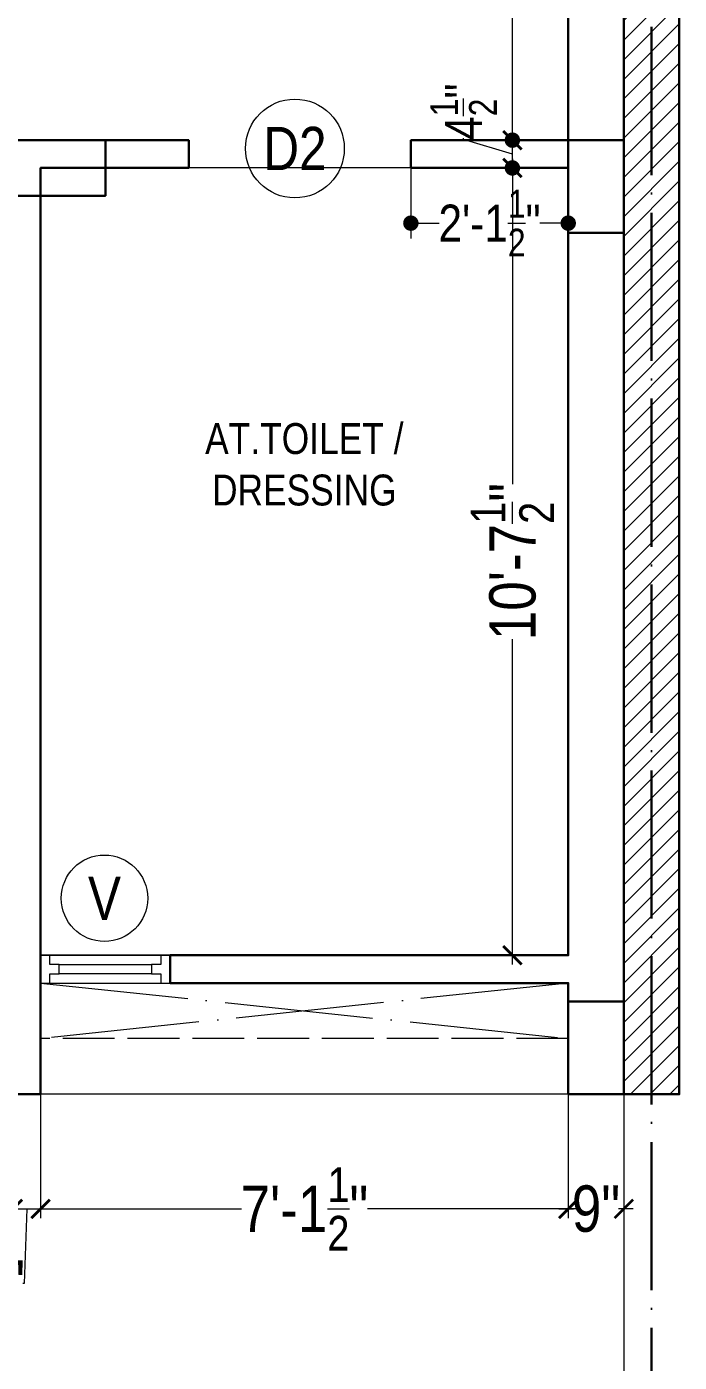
# Model space of a CAD drawing. Header units: millimetres. Extents: x 56222 to 3066687, y -650199 to -121287.
# Drawn here: x 152276.5 to 152382.2, y -173451 to -173234.7 of the extents above; entities that cross this region are included whole.
import ezdxf

# ---------------------------------------------------------------- set-up
doc = ezdxf.new("R2010")
doc.units = ezdxf.units.MM
doc.header["$MEASUREMENT"] = 0
doc.header["$PDMODE"] = 35
doc.linetypes.add('ACAD_ISO02W100', pattern=[15, 12, -3])
doc.linetypes.add('ACAD_ISO04W100', pattern=[30, 24, -3, 0, -3])
doc.layers.get('Defpoints').update_dxf_attribs({"color": 220})
for name, color, linetype, lineweight in [('COLUMN', 1, 'Continuous', 30), ('GROUND FLOOR', 7, 'Continuous', 9), ('GROUND FLOOR  ( DIM )', 7, 'Continuous', 9), ('GROUND FLOOR  ( HATCH )', 251, 'Continuous', 9), ('GROUND FLOOR  ( PLINE )', 251, 'Continuous', 30), ('GROUND FLOOR ( DW_RAIL )', 7, 'Continuous', 9), ('X_PLOT', 1, 'Continuous', 9)]:
    doc.layers.add(name, color=color, linetype=linetype, lineweight=lineweight)
doc.layers.add('GROUND FLOOR  ( Text )', color=251, linetype='Continuous')
doc.styles.add('Cn BT~6', font='swissc.ttf', dxfattribs={"height": 6})
doc.styles.add("Cn_BT_0'-0", font='swissc.ttf')
doc.styles.add('Cn_BT_7', font='swissc.ttf', dxfattribs={"height": 7})
doc.styles.add('Cn_BT_7½', font='swissc.ttf', dxfattribs={"height": 7.5})
doc.dimstyles.new('Cn BT~6', dxfattribs={"dimtxt": 0.18, "dimasz": 2.5, "dimexe": 2.5, "dimexo": 0, "dimgap": 0.09, "dimtad": 0, "dimdec": 3, "dimzin": 3, "dimdsep": 46, "dimlunit": 4, "dimtxsty": 'Cn BT~6', "dimblk": 'DOT', "dimcen": 0.09, "dimdle": 2, "dimclrd": 250, "dimclre": 250, "dimclrt": 5, "dimadec": 0, "dimazin": 0, "dimtfac": 0.75, "dimtdec": 3, "dimtofl": 0, "dimtmove": 0, "dimatfit": 3, "dimfxl": 1, "dimtolj": 1, "dimtzin": 0, "dimlwd": 15, "dimlwe": 15, "dimarcsym": 0})
doc.dimstyles.new('Cn_BT_7½', dxfattribs={"dimtxt": 9, "dimasz": 3, "dimexe": 1.5, "dimexo": 0, "dimgap": 0.09, "dimtad": 0, "dimdec": 3, "dimzin": 3, "dimdsep": 46, "dimlunit": 4, "dimtxsty": 'Cn_BT_7½', "dimblk": 'ARCHTICK', "dimcen": 0.09, "dimdle": 1.5, "dimclrd": 251, "dimclre": 251, "dimclrt": 14, "dimadec": 0, "dimazin": 0, "dimtfac": 0.75, "dimtdec": 3, "dimtofl": 0, "dimtmove": 0, "dimatfit": 3, "dimfxl": 0, "dimtolj": 1, "dimtzin": 0, "dimlwd": 15, "dimlwe": 15, "dimarcsym": 0})

# ---------------------------------------------------------------- blocks, each defined once
blk = doc.blocks.new('_ArchTick')
at = {"color": 0, "linetype": 'ByBlock', "const_width": 0.15}
blk.add_lwpolyline([(-0.5, -0.5), (0.5, 0.5)], dxfattribs=at)
blk = doc.blocks.new('*D213')
at = {"layer": 'Defpoints', "color": 0, "lineweight": 0, "transparency": 16777216}
for p in [(152364.21, -173124.1), (152355.16, -173253.1), (152364.21, -173253.1)]:
    blk.add_point(p, dxfattribs=at)
at = {"layer": 'GROUND FLOOR  ( DIM )', "color": 251, "lineweight": 15, "transparency": 16777216}
for p, q in [((152355.16, -173122.6), (152355.16, -173177.74)), ((152364.21, -173124.1), (152353.66, -173124.1)), ((152355.16, -173254.6), (152355.16, -173199.47)), ((152364.21, -173253.1), (152353.66, -173253.1))]:
    blk.add_line(p, q, dxfattribs=at)
at = {"layer": 'GROUND FLOOR  ( DIM )', "color": 251, "lineweight": 15, "transparency": 16777216, "xscale": 3, "yscale": 3, "zscale": 3}
for p, rotation in [((152355.16, -173124.1), 90), ((152355.16, -173253.1), 270)]:
    blk.add_blockref('_ArchTick', p, dxfattribs=dict(at, rotation=rotation))
at = {"layer": 'GROUND FLOOR  ( DIM )', "color": 14, "transparency": 16777216, "insert": (152355.16, -173188.6), "char_height": 7.5, "attachment_point": 5, "rotation": 90, "style": 'Cn_BT_7½'}
blk.add_mtext('\\A1;10\'-9"', dxfattribs=at)
blk = doc.blocks.new('*D212')
at = {"layer": 'Defpoints', "color": 0, "lineweight": 0, "transparency": 16777216}
for p in [(152364.21, -173257.6), (152355.16, -173385.1), (152364.21, -173385.1)]:
    blk.add_point(p, dxfattribs=at)
at = {"layer": 'GROUND FLOOR  ( DIM )', "color": 251, "lineweight": 15, "transparency": 16777216}
for p, q in [((152364.21, -173257.6), (152353.66, -173257.6)), ((152355.16, -173256.1), (152355.16, -173308.82)), ((152355.16, -173386.6), (152355.16, -173333.89)), ((152364.21, -173385.1), (152353.66, -173385.1))]:
    blk.add_line(p, q, dxfattribs=at)
at = {"layer": 'GROUND FLOOR  ( DIM )', "color": 251, "lineweight": 15, "transparency": 16777216, "xscale": 3, "yscale": 3, "zscale": 3}
for p, rotation in [((152355.16, -173257.6), 90), ((152355.16, -173385.1), 270)]:
    blk.add_blockref('_ArchTick', p, dxfattribs=dict(at, rotation=rotation))
at = {"layer": 'GROUND FLOOR  ( DIM )', "color": 14, "transparency": 16777216, "insert": (152355.16, -173321.35), "char_height": 7.5, "attachment_point": 5, "rotation": 90, "style": 'Cn_BT_7½'}
blk.add_mtext('\\A1;10\'-7{\\H0.75x;\\S1/2;}"', dxfattribs=at)
blk = doc.blocks.new('*D193')
at = {"layer": 'Defpoints', "color": 0, "lineweight": 0, "transparency": 16777216}
for p in [(152274.21, -173407.6), (152278.71, -173407.6), (152278.71, -173426.18)]:
    blk.add_point(p, dxfattribs=at)
at = {"layer": 'GROUND FLOOR  ( DIM )', "color": 251, "lineweight": 15, "transparency": 16777216}
for p, q in [((152274.21, -173407.6), (152274.21, -173427.68)), ((152278.71, -173407.6), (152278.71, -173427.68)), ((152272.71, -173426.18), (152280.21, -173426.18)), ((152276.46, -173426.18), (152276.03, -173438.28)), ((152276.03, -173438.28), (152275.85, -173438.28))]:
    blk.add_line(p, q, dxfattribs=at)
at = {"layer": 'GROUND FLOOR  ( DIM )', "color": 251, "lineweight": 15, "transparency": 16777216, "xscale": 3, "yscale": 3, "zscale": 3, "rotation": 180}
blk.add_blockref('_ArchTick', (152274.21, -173426.18), dxfattribs=at)
at = {"layer": 'GROUND FLOOR  ( DIM )', "color": 251, "lineweight": 15, "transparency": 16777216, "xscale": 3, "yscale": 3, "zscale": 3}
blk.add_blockref('_ArchTick', (152278.71, -173426.18), dxfattribs=at)
at = {"layer": 'GROUND FLOOR  ( DIM )', "color": 14, "transparency": 16777216, "insert": (152270.48, -173438.28), "char_height": 7.5, "attachment_point": 5, "style": 'Cn_BT_7½'}
blk.add_mtext('\\A1;4{\\H0.75x;\\S1/2;}"', dxfattribs=at)
blk = doc.blocks.new('*D192')
at = {"layer": 'Defpoints', "color": 0, "lineweight": 0, "transparency": 16777216}
for p in [(152278.71, -173407.6), (152364.21, -173407.6), (152364.21, -173426.18)]:
    blk.add_point(p, dxfattribs=at)
at = {"layer": 'GROUND FLOOR  ( DIM )', "color": 251, "lineweight": 15, "transparency": 16777216}
for p, q in [((152278.71, -173407.6), (152278.71, -173427.68)), ((152364.21, -173407.6), (152364.21, -173427.68)), ((152277.21, -173426.18), (152311.26, -173426.18)), ((152365.71, -173426.18), (152331.66, -173426.18))]:
    blk.add_line(p, q, dxfattribs=at)
at = {"layer": 'GROUND FLOOR  ( DIM )', "color": 251, "lineweight": 15, "transparency": 16777216, "xscale": 3, "yscale": 3, "zscale": 3, "rotation": 180}
blk.add_blockref('_ArchTick', (152278.71, -173426.18), dxfattribs=at)
at = {"layer": 'GROUND FLOOR  ( DIM )', "color": 251, "lineweight": 15, "transparency": 16777216, "xscale": 3, "yscale": 3, "zscale": 3}
blk.add_blockref('_ArchTick', (152364.21, -173426.18), dxfattribs=at)
at = {"layer": 'GROUND FLOOR  ( DIM )', "color": 14, "transparency": 16777216, "insert": (152321.46, -173426.18), "char_height": 7.5, "attachment_point": 5, "style": 'Cn_BT_7½'}
blk.add_mtext('\\A1;7\'-1{\\H0.75x;\\S1/2;}"', dxfattribs=at)
blk = doc.blocks.new('*D191')
at = {"layer": 'Defpoints', "color": 0, "lineweight": 0, "transparency": 16777216}
for p in [(152364.21, -173407.6), (152373.21, -173407.6), (152373.21, -173426.18)]:
    blk.add_point(p, dxfattribs=at)
at = {"layer": 'GROUND FLOOR  ( DIM )', "color": 251, "lineweight": 15, "transparency": 16777216}
for p, q in [((152364.21, -173407.6), (152364.21, -173427.68)), ((152373.21, -173407.6), (152373.21, -173427.68)), ((152362.71, -173426.18), (152365.05, -173426.18)), ((152374.71, -173426.18), (152372.36, -173426.18))]:
    blk.add_line(p, q, dxfattribs=at)
at = {"layer": 'GROUND FLOOR  ( DIM )', "color": 251, "lineweight": 15, "transparency": 16777216, "xscale": 3, "yscale": 3, "zscale": 3, "rotation": 180}
blk.add_blockref('_ArchTick', (152364.21, -173426.18), dxfattribs=at)
at = {"layer": 'GROUND FLOOR  ( DIM )', "color": 251, "lineweight": 15, "transparency": 16777216, "xscale": 3, "yscale": 3, "zscale": 3}
blk.add_blockref('_ArchTick', (152373.21, -173426.18), dxfattribs=at)
at = {"layer": 'GROUND FLOOR  ( DIM )', "color": 14, "transparency": 16777216, "insert": (152368.71, -173426.18), "char_height": 7.5, "attachment_point": 5, "style": 'Cn_BT_7½'}
blk.add_mtext('\\A1;9"', dxfattribs=at)
blk = doc.blocks.new('_Dot')
at = {"color": 0, "linetype": 'ByBlock', "lineweight": -2}
blk.add_line((-0.5, 0), (-1, 0), dxfattribs=at)
at = {"color": 0, "linetype": 'ByBlock', "const_width": 0.5}
blk.add_lwpolyline([(-0.25, 0, 1), (0.25, 0, 1)], format="xyb", close=True, dxfattribs=at)
blk = doc.blocks.new('*D187')
at = {"layer": 'Defpoints', "color": 0, "lineweight": 0, "transparency": 16777216}
for p in [(152355.16, -173253.1), (152364.21, -173253.1), (152364.21, -173257.6)]:
    blk.add_point(p, dxfattribs=at)
at = {"layer": 'GROUND FLOOR  ( DIM )', "color": 250, "lineweight": 15, "transparency": 16777216}
for p, q in [((152355.16, -173250.6), (152355.16, -173248.1)), ((152347.24, -173252.98), (152347.24, -173252.8)), ((152355.16, -173255.35), (152347.24, -173252.98)), ((152364.21, -173253.1), (152352.66, -173253.1)), ((152355.16, -173257.6), (152355.16, -173253.1)), ((152364.21, -173257.6), (152352.66, -173257.6)), ((152355.16, -173260.1), (152355.16, -173262.6))]:
    blk.add_line(p, q, dxfattribs=at)
at = {"layer": 'GROUND FLOOR  ( DIM )', "color": 250, "lineweight": 15, "transparency": 16777216, "xscale": 2.5, "yscale": 2.5, "zscale": 2.5}
for p, rotation in [((152355.16, -173253.1), 270), ((152355.16, -173257.6), 90)]:
    blk.add_blockref('_Dot', p, dxfattribs=dict(at, rotation=rotation))
at = {"layer": 'GROUND FLOOR  ( DIM )', "color": 5, "transparency": 16777216, "insert": (152347.24, -173248.49), "char_height": 6, "attachment_point": 5, "rotation": 90, "style": 'Cn BT~6'}
blk.add_mtext('\\A1;4{\\H0.75x;\\S1/2;}"', dxfattribs=at)
blk = doc.blocks.new('*D183')
at = {"layer": 'Defpoints', "color": 0, "lineweight": 0, "transparency": 16777216}
for p in [(152338.71, -173257.6), (152364.21, -173257.6), (152338.71, -173266.54)]:
    blk.add_point(p, dxfattribs=at)
at = {"layer": 'GROUND FLOOR  ( DIM )', "color": 250, "lineweight": 15, "transparency": 16777216}
for p, q in [((152338.71, -173257.6), (152338.71, -173269.04)), ((152364.21, -173257.6), (152364.21, -173269.04)), ((152341.21, -173266.54), (152343.29, -173266.54)), ((152361.71, -173266.54), (152359.62, -173266.54))]:
    blk.add_line(p, q, dxfattribs=at)
at = {"layer": 'GROUND FLOOR  ( DIM )', "color": 250, "lineweight": 15, "transparency": 16777216, "xscale": 2.5, "yscale": 2.5, "zscale": 2.5, "rotation": 180}
blk.add_blockref('_Dot', (152338.71, -173266.54), dxfattribs=at)
at = {"layer": 'GROUND FLOOR  ( DIM )', "color": 250, "lineweight": 15, "transparency": 16777216, "xscale": 2.5, "yscale": 2.5, "zscale": 2.5}
blk.add_blockref('_Dot', (152364.21, -173266.54), dxfattribs=at)
at = {"layer": 'GROUND FLOOR  ( DIM )', "color": 5, "transparency": 16777216, "insert": (152351.46, -173266.54), "char_height": 6, "attachment_point": 5, "style": 'Cn BT~6'}
blk.add_mtext('\\A1;2\'-1{\\H0.75x;\\S1/2;}"', dxfattribs=at)
blk = doc.blocks.new('*D170')
at = {"layer": 'Defpoints', "color": 0, "lineweight": 0, "transparency": 16777216}
for p in [(151972.71, -173407.61), (152373.21, -173407.61), (152373.21, -173455.9)]:
    blk.add_point(p, dxfattribs=at)
at = {"layer": 'GROUND FLOOR  ( DIM )', "color": 250, "lineweight": 15, "transparency": 16777216}
for p, q in [((151972.71, -173407.61), (151972.71, -173458.4)), ((152373.21, -173407.61), (152373.21, -173458.4)), ((151975.21, -173455.9), (152160.77, -173455.9)), ((152370.71, -173455.9), (152185.14, -173455.9))]:
    blk.add_line(p, q, dxfattribs=at)
at = {"layer": 'GROUND FLOOR  ( DIM )', "color": 250, "lineweight": 15, "transparency": 16777216, "xscale": 2.5, "yscale": 2.5, "zscale": 2.5, "rotation": 180}
blk.add_blockref('_Dot', (151972.71, -173455.9), dxfattribs=at)
at = {"layer": 'GROUND FLOOR  ( DIM )', "color": 250, "lineweight": 15, "transparency": 16777216, "xscale": 2.5, "yscale": 2.5, "zscale": 2.5}
blk.add_blockref('_Dot', (152373.21, -173455.9), dxfattribs=at)
at = {"layer": 'GROUND FLOOR  ( DIM )', "color": 5, "transparency": 16777216, "insert": (152172.96, -173455.9), "char_height": 7, "attachment_point": 5, "style": "Cn_BT_0'-0"}
blk.add_mtext('\\A1;{\\fSwis721 Cn BT|b1|i0|c0|p34;33\'-4{\\H0.75x;\\S1/2;}"}', dxfattribs=at)

msp = doc.modelspace()

# ---------------------------------------------------------------- hatches: boundary and pattern name
at = {"layer": 'GROUND FLOOR  ( HATCH )'}
h = msp.add_hatch(dxfattribs=at)
h.set_pattern_fill('ANSI31', color=6, scale=18, style=0)
h.set_pattern_definition([(45, (35841.5212, -10788.4306), (-1.590990258, 1.590990258), [])])
h.paths.add_polyline_path([(152382.2071, -173064.105), (152373.2071, -173064.105), (152373.2071, -173407.605), (152382.2071, -173407.605)])

# ---------------------------------------------------------------- linework, layer by layer
at = {"layer": 'COLUMN'}
for points in [[(152289.2071, -173253.105), (152289.2071, -173262.105), (152274.2071, -173262.105), (152274.2071, -173253.105)], [(152364.2071, -173253.105), (152373.2071, -173253.105), (152373.2071, -173268.105), (152364.2071, -173268.105)], [(152364.2071, -173392.605), (152373.2071, -173392.605), (152373.2071, -173407.605), (152364.2071, -173407.605)]]:
    msp.add_lwpolyline(points, close=True, dxfattribs=at)
at = {"layer": 'GROUND FLOOR'}
for p, q in [((152373.2071, -173024.0561), (152373.2071, -173544.9889)), ((152364.2071, -173124.105), (152364.2071, -173253.105)), ((152302.7071, -173253.105), (152274.2071, -173253.105)), ((152302.7071, -173253.105), (152302.7071, -173257.605)), ((152364.2071, -173253.105), (152338.7071, -173253.105)), ((152338.7071, -173253.105), (152338.7071, -173257.605)), ((152278.7071, -173257.605), (152278.7071, -173407.605)), ((152364.2071, -173257.605), (152278.7071, -173257.605)), ((152364.2071, -173257.605), (152364.2071, -173385.105)), ((152278.7071, -173385.105), (152364.2071, -173385.105)), ((152299.7071, -173385.105), (152299.7071, -173389.605)), ((152278.7071, -173389.605), (152364.2071, -173389.605)), ((152364.2071, -173389.605), (152364.2071, -173407.605)), ((152373.2071, -173407.605), (151972.7071, -173407.605))]:
    msp.add_line(p, q, dxfattribs=at)
at = {"layer": 'GROUND FLOOR', "color": 1, "linetype": 'ACAD_ISO04W100'}
for p, q in [((152377.7071, -173024.0561), (152377.7071, -173407.605)), ((152278.7071, -173389.605), (152364.2071, -173398.605)), ((152364.2071, -173389.605), (152278.7071, -173398.605))]:
    msp.add_line(p, q, dxfattribs=at)
at = {"layer": 'GROUND FLOOR', "linetype": 'ACAD_ISO02W100', "ltscale": 0.7}
msp.add_line((152364.2071, -173398.605), (152278.7071, -173398.605), dxfattribs=at)
at = {"layer": 'GROUND FLOOR', "color": 6, "lineweight": 30}
msp.add_lwpolyline([(152382.2071, -173064.105), (152373.2071, -173064.105), (152373.2071, -173407.605), (152382.2071, -173407.605)], close=True, dxfattribs=at)
at = {"layer": 'GROUND FLOOR  ( DIM )', "color": 5}
for centre, radius in [((152319.9234, -173254.4483), 8), ((152289.0601, -173375.8705), 7)]:
    msp.add_circle(centre, radius, dxfattribs=at)
at = {"layer": 'GROUND FLOOR  ( PLINE )'}
for points in [[(152373.2071, -173115.105), (152328.2071, -173115.105), (152328.2071, -173124.105), (152364.2071, -173124.105), (152364.2071, -173253.105), (152338.7071, -173253.105), (152338.7071, -173257.605), (152364.2071, -173257.605), (152364.2071, -173385.105), (152299.7071, -173385.105), (152299.7071, -173389.605), (152364.2071, -173389.605), (152364.2071, -173407.605), (152373.2071, -173407.605)], [(152274.2071, -173253.105), (152302.7071, -173253.105), (152302.7071, -173257.605), (152278.7071, -173257.605), (152278.7071, -173407.605), (152274.2071, -173407.605)]]:
    msp.add_lwpolyline(points, close=True, dxfattribs=at)
at = {"layer": 'GROUND FLOOR ( DW_RAIL )'}
msp.add_lwpolyline([(152299.7071, -173385.105), (152298.2071, -173385.105), (152298.2071, -173386.605), (152296.7071, -173386.605), (152296.7071, -173388.105), (152281.7071, -173388.105), (152281.7071, -173386.605), (152280.2071, -173386.605), (152280.2071, -173385.105), (152278.7071, -173385.105), (152278.7071, -173389.605), (152280.2071, -173389.605), (152280.2071, -173388.105), (152281.7071, -173388.105), (152281.7071, -173386.605), (152296.7071, -173386.605), (152296.7071, -173388.105), (152298.2071, -173388.105), (152298.2071, -173389.605), (152299.7071, -173389.605), (152299.7071, -173385.105), (152278.7071, -173385.105), (152278.7071, -173389.605), (152299.7071, -173389.605)], close=True, dxfattribs=at)
at = {"layer": 'X_PLOT', "linetype": 'ACAD_ISO04W100', "lineweight": 30}
msp.add_line((152377.7071, -173024.0561), (152377.7071, -173519.855), dxfattribs=at)

# ---------------------------------------------------------------- texts
at = {"layer": 'GROUND FLOOR  ( DIM )', "color": 5, "char_height": 7, "attachment_point": 5, "style": 'Cn_BT_7'}
for s, insert in [('D2', (152319.9234, -173254.4483)), ('V', (152289.0601, -173375.8705))]:
    msp.add_mtext(s, dxfattribs=dict(at, insert=insert))
at = {"layer": 'GROUND FLOOR  ( Text )', "insert": (152321.4444, -173305.6265), "char_height": 5, "attachment_point": 5, "style": "Cn_BT_0'-0"}
msp.add_mtext('AT.TOILET /\\PDRESSING', dxfattribs=at)

# ---------------------------------------------------------------- dimensions: what is measured, and where the dimension line sits
at = {"layer": 'GROUND FLOOR  ( DIM )'}
for base, p1, p2, picture, middle in [((152355.1595, -173253.105), (152364.2071, -173124.105), (152364.2071, -173253.105), '*D213', (152355.1595, -173188.605)), ((152355.1595, -173385.105), (152364.2071, -173257.605), (152364.2071, -173385.105), '*D212', (152355.1595, -173321.355))]:
    dim = msp.add_linear_dim(base=base, p1=p1, p2=p2, angle=90, dimstyle='Cn_BT_7½', dxfattribs=at)
    dim.commit()
    dim.dimension.update_dxf_attribs({"geometry": picture, "text_midpoint": middle})
dim = msp.add_linear_dim(base=(152355.1595, -173253.105), p1=(152364.2071, -173257.605), p2=(152364.2071, -173253.105), angle=90, dimstyle='Cn BT~6', override={"dimtmove": 1}, dxfattribs=at)
dim.commit()
dim.dimension.update_dxf_attribs({"geometry": '*D187', "text_midpoint": (152347.2424, -173252.7098)})
for base, p1, p2, dimstyle, picture, middle in [((152338.7071, -173266.5411), (152364.2071, -173257.605), (152338.7071, -173257.605), 'Cn BT~6', '*D183', (152351.4571, -173266.5411)), ((152364.2071, -173426.1768), (152278.7071, -173407.605), (152364.2071, -173407.605), 'Cn_BT_7½', '*D192', (152321.4571, -173426.1768)), ((152373.2071, -173426.1768), (152364.2071, -173407.605), (152373.2071, -173407.605), 'Cn_BT_7½', '*D191', (152368.7071, -173426.1768))]:
    dim = msp.add_linear_dim(base=base, p1=p1, p2=p2, dimstyle=dimstyle, dxfattribs=at)
    dim.commit()
    dim.dimension.update_dxf_attribs({"geometry": picture, "text_midpoint": middle})
dim = msp.add_linear_dim(base=(152373.2071, -173455.8966), p1=(151972.7071, -173407.605), p2=(152373.2071, -173407.605), text='{\\fSwis721 Cn BT|b1|i0|c0|p34;<>}', dimstyle='Cn BT~6', override={"dimtxt": 7, "dimtxsty": "Cn_BT_0'-0"}, dxfattribs=at)
dim.commit()
dim.dimension.update_dxf_attribs({"geometry": '*D170', "text_midpoint": (152172.9571, -173455.8966)})
dim = msp.add_linear_dim(base=(152278.7071, -173426.1768), p1=(152274.2071, -173407.605), p2=(152278.7071, -173407.605), dimstyle='Cn_BT_7½', override={"dimtmove": 1}, dxfattribs=at)
dim.commit()
dim.dimension.update_dxf_attribs({"geometry": '*D193', "text_midpoint": (152275.7612, -173438.277), "dimtype": 160})

doc.saveas('drawing.dxf')
